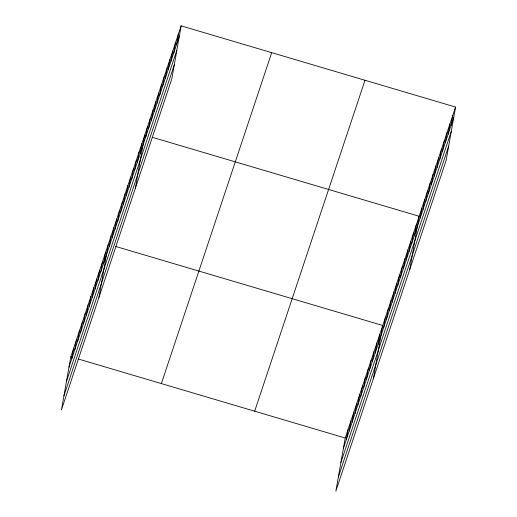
<?xml version="1.0" encoding="UTF-8"?>
<svg xmlns="http://www.w3.org/2000/svg" width="517" height="517" viewBox="0 0 517 517"><rect width="100%" height="100%" fill="white"/><g stroke="black" fill="none" stroke-linecap="round" stroke-linejoin="round"><path stroke-width="0.78" d="M181.15 25.85L70.816 356.782L61.439 409.936L171.773 78.998L181.15 25.85L455.561 107.064L446.184 160.218L335.85 491.15L345.227 438.002L455.561 107.064M71.876 358.481L73.698 348.128M74.758 349.828L76.587 339.475M77.647 341.175L79.469 330.822M80.529 332.515L82.358 322.162M83.418 323.862L85.24 313.509M86.3 315.208L88.129 304.856M89.189 306.555L91.011 296.196M92.071 297.895L93.9 287.542M94.96 289.242L96.782 278.889M97.842 280.589L99.671 270.229M100.731 271.929L102.553 261.576M103.613 263.276L105.442 252.923M98.954 297.417L108.324 244.27L109.875 244.722M109.3 246.221L111.129 235.868M112.105 237.82L113.927 227.467M114.903 229.419L116.732 219.066M117.702 221.017L119.53 210.665M120.506 212.616L122.329 202.263M123.305 204.215L125.133 193.862M126.109 195.814L127.932 185.461M128.907 187.419L130.73 177.06M131.706 179.018L133.535 168.658M134.51 170.616L136.333 160.264M137.309 162.215L139.138 151.862M140.113 153.814L141.936 143.461M135.364 188.207L144.734 135.06L146.285 135.519M145.71 137.011L147.539 126.659M148.515 128.61L150.337 118.257M151.313 120.209L153.142 109.856M154.111 111.808L155.94 101.455M156.916 103.406L158.738 93.054M159.714 95.012L161.543 84.652M162.519 86.61L164.341 76.251M165.317 78.209L167.146 67.856M168.115 69.808L169.944 59.455M170.92 61.407L172.743 51.054M173.718 53.005L175.547 42.652M176.523 44.604L178.346 34.251M346.287 439.702L348.109 429.343M349.169 431.042L350.998 420.689M352.058 422.389L353.88 412.036M354.94 413.736L356.769 403.383M357.829 405.076L359.651 394.723M360.711 396.423L362.54 386.07M363.6 387.769L365.422 377.416M366.482 379.116L368.311 368.757M369.371 370.456L371.193 360.103M372.253 361.803L374.082 351.45M375.142 353.15L376.964 342.79M378.024 344.49L379.853 334.137M373.364 378.631L382.735 325.484L115.291 246.331M383.711 327.435L385.54 317.083M386.516 319.034L388.338 308.681M389.314 310.633L391.143 300.28M392.119 302.232L393.941 291.879M394.917 293.837L396.739 283.478M397.715 285.436L399.544 275.076M400.52 277.034L402.342 266.675M403.318 268.633L405.147 258.28M406.116 260.232L407.945 249.879M408.921 251.831L410.744 241.478M411.719 243.429L413.548 233.077M414.524 235.028L416.347 224.675M409.774 269.422L419.151 216.274L152.476 137.348M420.121 218.226L421.95 207.873M422.925 209.824L424.748 199.472M425.724 201.43L427.553 191.07M428.528 193.028L430.351 182.669M431.327 184.627L433.149 174.274M434.125 176.226L435.954 165.873M436.93 167.825L438.752 157.472M439.728 159.423L441.557 149.07M442.533 151.022L444.355 140.669M445.331 142.621L447.153 132.268M448.129 134.22L449.958 123.867M450.934 125.818L452.756 115.465M68.987 367.141L179.321 36.203M66.499 381.262L176.833 50.323M63.934 395.809L174.268 64.877M161.369 383.588L271.703 52.65M254.668 411.202L365.002 80.264M343.398 448.355L453.732 117.417M340.91 462.476L451.244 131.544M338.344 477.029L448.678 146.091M70.816 356.782L72.361 357.241M78.552 359.076L345.227 438.002"/></g></svg>
